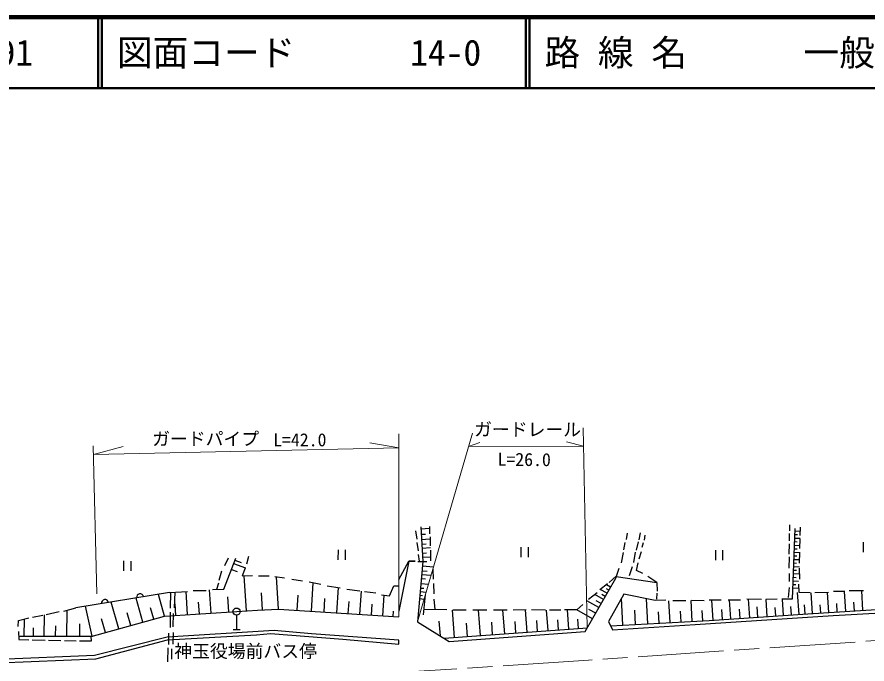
# Model space of a CAD drawing. Units: millimetres, scale not verified. Extents: x 40000 to 680000, y 20000 to 380000.
# Drawn here: x 106350 to 225634, y 289208 to 380000 of the extents above; entities that cross this region are included whole.
import ezdxf
from ezdxf.enums import TextEntityAlignment as Align

# ---------------------------------------------------------------- set-up
doc = ezdxf.new("R2010")
doc.units = ezdxf.units.MM
doc.header["$LTSCALE"] = 1000
doc.linetypes.add('CHAIN', pattern=[18.5, 12, -1.5, 3.5, -1.5])
for name, color, linetype, lineweight in [('M-BGD', 7, 'Continuous', 25), ('M-BMK', 2, 'CHAIN', 13), ('M-STR-HTXT', 7, 'Continuous', 13), ('M-TTL', 2, 'Continuous', 140), ('M-TTL-LINE', 7, 'Continuous', 50), ('M-TTL-TXT', 7, 'Continuous', 50)]:
    doc.layers.add(name, color=color, linetype=linetype, lineweight=lineweight)
doc.styles.add('ＭＳ ゴシック', font='')
doc.styles.get('ＭＳ ゴシック').set_extended_font_data('MS Gothic')

msp = doc.modelspace()

# ---------------------------------------------------------------- linework, layer by layer
at = {"layer": 'M-BGD'}
for p, q in [((162251, 307904), (162455, 306745)), ((163004, 308473), (163308, 303614)), ((163022, 308182), (164247, 308259)), ((164239, 308493), (164218, 307456)), ((214775, 308747), (214775, 307893)), ((215507, 308229), (215120, 298308)), ((215493, 307881), (216280, 307850)), ((216259, 307233), (216300, 308412)), ((163083, 306697), (164274, 306771)), ((163092, 307410), (163696, 307448)), ((164320, 307070), (164320, 305789)), ((191873, 306684), (192035, 307578)), ((193824, 307619), (193621, 306643)), ((194394, 306602), (194516, 307294)), ((214693, 307527), (214693, 306470)), ((215454, 306882), (216263, 306850)), ((215474, 307381), (215875, 307366)), ((216198, 305423), (216259, 306765)), ((162455, 306257), (162638, 305078)), ((163195, 306043), (163782, 306080)), ((163212, 305476), (164369, 305548)), ((177060, 305594), (177058, 304194)), ((178108, 304192), (178110, 305592)), ((191507, 305220), (191710, 306277)), ((193499, 306358), (193255, 305179)), ((194068, 305586), (194272, 306277)), ((214693, 306064), (214653, 304600)), ((215396, 305383), (215813, 305366)), ((215415, 305883), (216217, 305851)), ((215435, 306382), (215844, 306366)), ((225083, 306296), (225082, 304896)), ((138842, 304283), (138561, 303230)), ((151399, 305207), (151397, 303807)), ((152447, 303806), (152449, 305206)), ((162638, 304590), (162800, 303654)), ((163236, 304769), (163834, 304806)), ((163273, 304184), (164386, 304254)), ((164361, 305159), (164401, 303695)), ((191181, 303390), (191466, 304854)), ((193092, 304895), (192848, 303471)), ((193662, 303959), (193987, 305017)), ((204371, 305172), (204370, 303772)), ((205420, 303771), (205421, 305171)), ((214734, 304234), (214653, 302648)), ((215357, 304384), (215782, 304367)), ((215376, 304883), (216217, 304850)), ((216178, 303370), (216218, 304895)), ((121314, 303663), (121312, 302263)), ((122362, 302261), (122364, 303661)), ((135388, 299715), (137042, 304071)), ((135985, 304068), (135459, 302980)), ((136754, 303314), (138411, 302693)), ((136932, 303782), (137819, 303449)), ((159952, 301061), (161344, 303633)), ((161344, 303633), (159952, 296638)), ((161344, 303633), (162204, 303616)), ((162204, 303616), (161344, 303633)), ((163308, 303614), (162550, 295129)), ((162577, 303614), (163308, 303614)), ((163298, 303575), (163866, 303575)), ((193296, 302333), (193499, 303390)), ((215318, 303385), (215751, 303367)), ((215338, 303884), (216190, 303850)), ((135037, 302242), (134686, 300944)), ((136439, 302483), (137246, 302181)), ((138385, 302633), (137947, 301597)), ((163189, 302279), (163891, 302216)), ((163251, 302975), (164798, 302836)), ((164702, 302506), (164767, 301133)), ((190368, 301276), (190856, 302658)), ((192686, 302821), (192239, 301601)), ((194190, 301886), (193296, 302333)), ((214734, 301916), (214734, 300778)), ((215260, 301886), (216188, 301849)), ((215279, 302385), (215721, 302368)), ((215299, 302885), (216175, 302850)), ((216198, 301133), (216178, 302658)), ((137947, 301597), (139403, 301615)), ((138547, 296670), (138244, 301601)), ((140228, 301562), (141755, 301562)), ((142545, 301492), (143879, 301281)), ((143054, 296911), (142775, 301456)), ((144932, 301124), (146424, 300895)), ((147372, 300720), (148969, 300404)), ((147656, 296617), (147912, 300613)), ((163094, 301219), (163659, 301169)), ((163144, 301779), (164455, 301662)), ((186099, 293754), (190368, 301276)), ((190469, 301561), (189474, 300661)), ((190442, 301485), (196142, 300666)), ((196142, 300666), (194882, 301479)), ((196142, 300666), (196183, 299426)), ((215221, 300886), (216037, 300854)), ((215240, 301386), (215690, 301368)), ((131070, 299504), (132896, 299539)), ((133587, 296349), (133386, 299628)), ((133774, 299645), (135388, 299715)), ((134616, 300557), (134357, 299670)), ((149865, 300193), (151690, 299912)), ((151224, 296389), (151452, 299949)), ((152655, 299702), (154481, 299474)), ((154463, 296182), (154672, 299450)), ((155130, 299403), (156728, 299175)), ((158606, 298772), (159220, 300176)), ((159220, 300176), (159952, 300160)), ((162974, 299870), (163441, 299828)), ((163031, 300509), (164091, 300414)), ((164787, 300503), (164869, 299060)), ((189220, 300458), (188122, 299604)), ((189152, 299134), (188205, 299668)), ((189646, 300003), (189060, 300334)), ((189399, 299568), (189077, 299750)), ((214693, 299964), (214571, 298541)), ((215182, 299887), (216080, 299851)), ((215201, 300387), (215659, 300369)), ((216106, 299243), (216056, 300422)), ((225153, 299497), (223131, 299497)), ((225063, 296746), (224889, 299497)), ((127736, 299223), (114589, 297082)), ((124016, 295080), (123075, 298464)), ((127064, 295928), (126216, 298976)), ((127736, 299223), (130298, 299399)), ((127893, 299234), (127824, 297055)), ((128437, 297075), (128535, 299278)), ((130299, 296137), (130100, 299385)), ((136067, 296510), (135935, 298650)), ((140800, 296804), (140654, 299173)), ((145656, 296745), (145791, 298856)), ((149440, 296503), (149561, 298395)), ((157500, 298929), (158606, 298772)), ((157702, 295975), (157887, 298874)), ((162840, 298376), (163480, 298318)), ((162884, 298874), (163254, 298841)), ((162929, 299372), (163765, 299297)), ((163400, 296127), (163659, 298931)), ((164869, 298287), (165008, 296840)), ((187766, 299207), (186546, 298272)), ((188659, 298264), (187436, 298954)), ((188906, 298699), (188413, 298976)), ((191486, 298999), (189352, 295156)), ((191387, 294658), (191184, 298454)), ((195898, 298125), (191486, 298999)), ((194890, 294849), (194702, 298362)), ((196162, 299141), (196081, 298308)), ((210851, 298247), (208777, 298308)), ((209175, 295704), (209000, 298301)), ((213026, 298308), (211420, 298247)), ((211641, 295870), (211481, 298249)), ((215120, 298308), (213697, 298308)), ((213919, 296024), (213765, 298308)), ((216110, 296173), (215901, 299251)), ((217641, 299182), (216106, 299243)), ((217989, 296297), (217805, 299189)), ((220233, 299253), (218292, 299202)), ((220291, 296443), (220113, 299250)), ((222521, 299395), (220925, 299385)), ((222649, 296593), (222471, 299395)), ((112921, 296626), (114589, 297082)), ((116908, 293102), (115963, 297306)), ((120632, 294138), (119586, 297896)), ((125540, 295504), (125093, 297112)), ((128652, 296031), (128552, 297655)), ((131943, 296243), (131842, 297883)), ((152844, 296286), (152952, 297986)), ((156082, 296079), (156181, 297617)), ((185763, 297560), (184920, 296808)), ((188016, 297131), (186312, 298092)), ((188337, 297697), (187649, 298085)), ((197402, 298145), (195898, 298125)), ((198000, 295019), (197837, 298058)), ((200198, 298084), (198368, 298064)), ((201109, 295189), (200952, 298126)), ((202800, 298084), (201011, 298125)), ((205159, 298186), (203491, 298165)), ((204037, 295356), (203847, 298170)), ((207903, 298186), (206155, 298186)), ((206513, 295523), (206333, 298186)), ((210312, 295780), (210214, 297228)), ((212819, 295950), (212739, 297135)), ((215035, 296100), (214957, 297261)), ((216938, 296229), (216850, 297524)), ((217316, 296254), (232810, 297238)), ((219140, 296370), (219068, 297508)), ((221470, 296518), (221396, 297683)), ((223856, 296669), (223780, 297862)), ((108533, 295766), (109973, 296082)), ((110165, 293051), (110204, 296094)), ((110446, 296152), (112289, 296591)), ((113360, 293057), (113408, 296759)), ((116765, 293063), (127064, 295928)), ((122324, 294609), (121827, 296395)), ((127064, 295928), (140106, 296771)), ((127824, 296493), (127824, 294316)), ((128267, 294407), (128318, 296310)), ((137164, 296062), (137164, 294062)), ((140106, 296771), (143054, 296911)), ((143054, 296911), (159952, 295831)), ((159159, 295882), (159206, 296620)), ((166693, 296818), (163467, 296859)), ((167753, 292921), (167467, 296778)), ((169367, 296757), (167507, 296778)), ((172305, 296768), (170302, 296778)), ((171403, 293191), (171137, 296773)), ((175141, 296778), (173240, 296757)), ((174793, 293442), (174546, 296771)), ((177804, 296798), (175964, 296778)), ((177942, 293676), (177711, 296797)), ((180518, 296757), (178566, 296798)), ((180868, 293892), (180656, 296755)), ((182663, 296778), (181077, 296768)), ((184920, 296808), (183192, 296788)), ((183794, 294109), (183595, 296793)), ((187115, 295551), (184908, 296797)), ((187567, 296340), (186614, 296878)), ((193139, 294754), (193032, 296739)), ((196445, 294942), (196359, 296534)), ((199554, 295104), (199473, 296625)), ((201530, 294770), (220884, 296010)), ((202588, 295270), (202511, 296714)), ((203491, 295319), (217316, 296254)), ((205353, 295445), (205258, 296847)), ((207824, 295612), (207736, 296925)), ((220884, 296010), (232432, 296661)), ((106497, 294467), (106550, 295309)), ((106550, 295309), (108007, 295678)), ((107374, 293047), (107406, 295526)), ((115150, 293060), (115174, 294866)), ((118770, 293620), (118229, 295565)), ((162550, 295129), (167009, 292371)), ((165762, 293142), (165606, 295240)), ((169578, 293056), (169437, 294951)), ((173098, 293317), (172967, 295077)), ((176368, 293559), (176246, 295194)), ((179405, 293784), (179293, 295303)), ((182331, 294001), (182227, 295408)), ((185145, 294209), (185051, 295476)), ((189352, 295156), (189921, 293998)), ((189643, 294563), (203491, 295319)), ((189921, 293998), (201530, 294770)), ((106567, 293765), (106603, 292624)), ((108672, 293049), (108688, 294286)), ((111762, 293054), (111782, 294560)), ((142431, 293910), (127424, 292962)), ((127613, 293544), (127613, 291964)), ((128284, 292010), (128318, 293642)), ((136664, 294062), (137664, 294062)), ((139956, 293295), (141940, 293471)), ((141940, 293471), (152085, 292698)), ((147662, 293436), (142431, 293910)), ((166294, 292813), (186411, 294303)), ((167009, 292371), (186099, 293754)), ((116765, 293063), (106590, 293045)), ((106603, 292624), (107989, 292606)), ((108463, 292606), (110324, 292554)), ((110780, 292554), (112483, 292501)), ((113009, 292501), (114659, 292466)), ((115115, 292466), (116783, 292466)), ((116783, 292466), (116765, 293063)), ((127424, 292962), (117244, 290381)), ((117419, 289943), (127477, 292611)), ((127477, 292611), (139956, 293295)), ((159913, 292558), (147662, 293436)), ((152085, 292698), (159931, 292014)), ((159931, 292014), (159913, 292558)), ((127508, 291473), (127473, 289507)), ((128097, 289903), (128097, 291348)), ((117244, 290381), (103763, 289837)), ((103763, 289363), (117419, 289943))]:
    msp.add_line(p, q, dxfattribs=at)
msp.add_circle((137164, 296562), 500, dxfattribs=at)
for centre in [(118695, 297751), (123630, 298555)]:
    msp.add_arc(centre, 500, 9.25131, 189.25131, dxfattribs=at)
at = {"layer": 'M-BMK'}
for p, q in [((260884, 294788), (186528, 289763)), ((186528, 289763), (162759, 288194))]:
    msp.add_line(p, q, dxfattribs=at)
at = {"layer": 'M-STR-HTXT'}
for p, q in [((185789, 322371), (186353, 294299)), ((159952, 321528), (159952, 295831)), ((170273, 321598), (162550, 295129)), ((117054, 319843), (117545, 299061)), ((117083, 318602), (121240, 319747)), ((159952, 319544), (155853, 320238)), ((169720, 319706), (171299, 320308)), ((169720, 319706), (185841, 319770)), ((185841, 319770), (183446, 320378)), ((117083, 318602), (159952, 319544))]:
    msp.add_line(p, q, dxfattribs=at)
at = {"layer": 'M-TTL'}
msp.add_line((680000, 380000), (40000, 380000), dxfattribs=at)
at = {"layer": 'M-TTL-LINE'}
for p, q in [((117750, 380000), (117750, 370000)), ((118250, 380000), (118250, 370000)), ((177750, 380000), (177750, 370000)), ((178250, 380000), (178250, 370000)), ((40000, 370000), (680000, 370000))]:
    msp.add_line(p, q, dxfattribs=at)

# ---------------------------------------------------------------- texts
at = {"layer": 'M-BGD', "style": 'ＭＳ ゴシック'}
msp.add_text('神玉役場前バス停', height=1833, dxfattribs=at).set_placement((128427, 289539), align=Align.BOTTOM_LEFT)
at = {"layer": 'M-STR-HTXT', "style": 'ＭＳ ゴシック'}
for s, rotation, p in [('ガードレール', 359.792, (177999, 320655)), ('L=26.0', 359.483, (177512, 316448))]:
    msp.add_text(s, height=1833, rotation=rotation, dxfattribs=at).set_placement(p, align=Align.BOTTOM_CENTER)
for s, p in [('ガードパイプ', (132822, 320806)), ('L=42.0', (146037, 320669))]:
    msp.add_text(s, height=1833, dxfattribs=at).set_placement(p, align=Align.MIDDLE_CENTER)
at = {"layer": 'M-TTL-TXT', "style": 'ＭＳ ゴシック'}
for s, p in [('図面コード', (120380, 375000)), ('路 線 名', (180380, 375000)), ('一般国道\u3000191号', (216734, 375000)), ('191', (101142, 375000)), ('14-0', (161521, 375000))]:
    msp.add_text(s, height=3666, dxfattribs=at).set_placement(p, align=Align.MIDDLE_LEFT)

doc.saveas('drawing.dxf')
